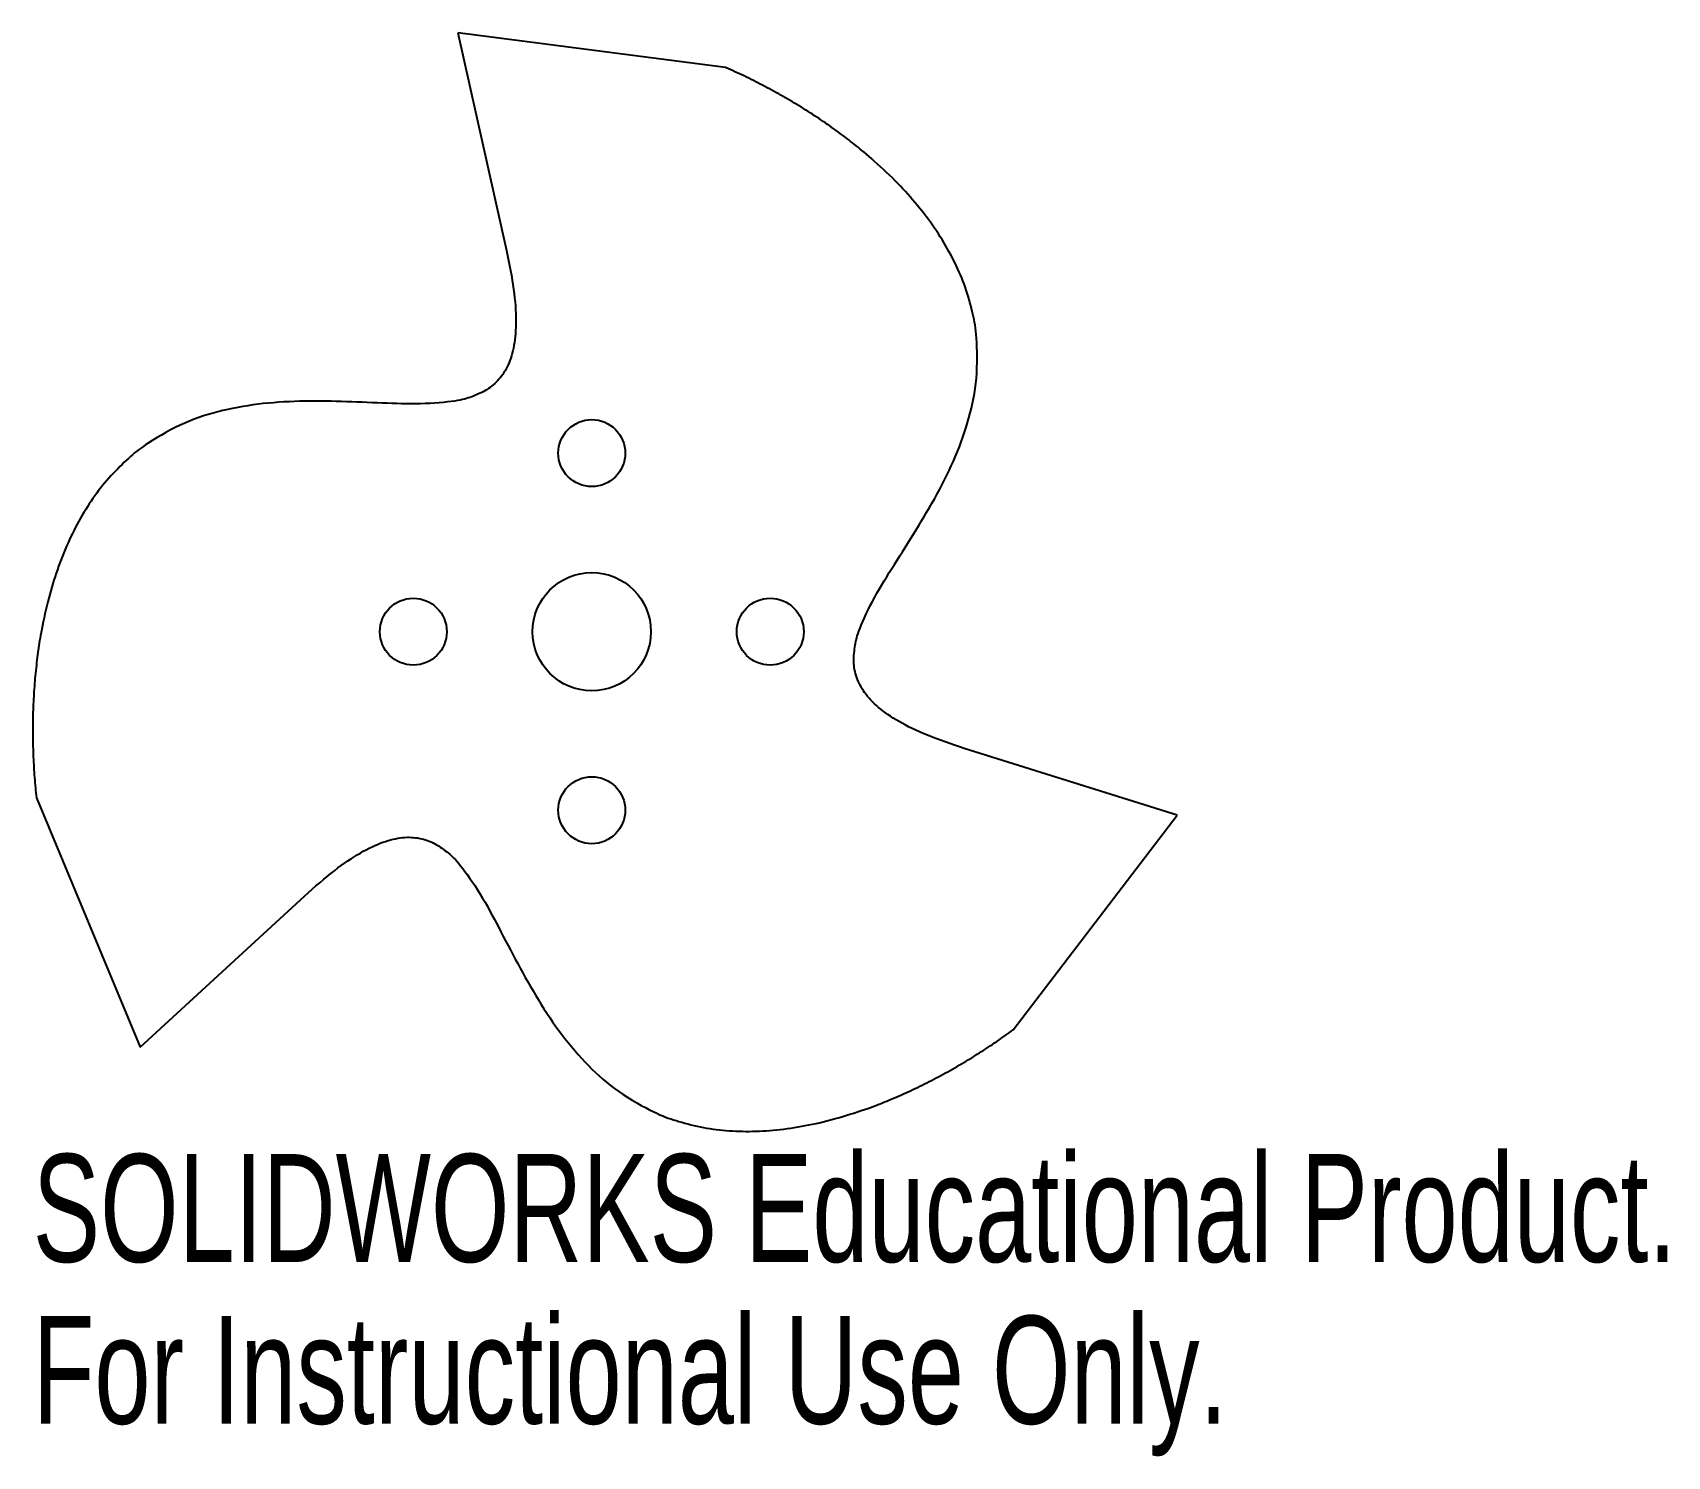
# Model space of a CAD drawing. Header units: millimetres. Extents: x -85.1 to -11.8, y -11.9 to 51.8.
import ezdxf

# ---------------------------------------------------------------- set-up
doc = ezdxf.new("R2010")
doc.units = ezdxf.units.MM
doc.styles.add('SLDTEXTSTYLE0', font='TXT', dxfattribs={"width": 0.7})

msp = doc.modelspace()

# ---------------------------------------------------------------- linework, layer by layer
at = {"color": 7, "linetype": 'Continuous', "lineweight": 25}
for p, q in [((-54, 50.279), (-66, 51.837)), ((-66, 51.837), (-63.818, 42.078)), ((-33.758, 16.777), (-43.301, 19.767)), ((-84.893, 17.556), (-80.242, 6.385)), ((-41.107, 7.164), (-33.758, 16.777)), ((-80.242, 6.385), (-72.881, 13.154))]:
    msp.add_line(p, q, dxfattribs=at)
for centre, radius in [((-60, 33), 1.5), ((-60, 25), 2.65), ((-68, 25), 1.5), ((-52, 25), 1.5), ((-60, 17), 1.5)]:
    msp.add_circle(centre, radius, dxfattribs=at)
for points in [[(-43.301, 19.767), (-60, 25), (-30.38, 32.113), (-43.116, 45.506), (-54, 50.279)], [(-63.818, 42.078), (-60, 25), (-80.971, 47.095), (-86.201, 29.369), (-84.893, 17.556)], [(-72.881, 13.154), (-60, 25), (-68.65, -4.209), (-50.683, 0.125), (-41.107, 7.164)]]:
    msp.add_open_spline(points, degree=4, dxfattribs=at)

# ---------------------------------------------------------------- texts
at = {"color": 7, "linetype": 'Continuous', "char_height": 4.83362, "attachment_point": 1, "style": 'SLDTEXTSTYLE0'}
for s, insert in [('SOLIDWORKS Educational Product.', (-85.058, 1.594)), ('For Instructional Use Only.', (-85.058, -5.656))]:
    msp.add_mtext(s, dxfattribs=dict(at, insert=insert))

doc.saveas('drawing.dxf')
